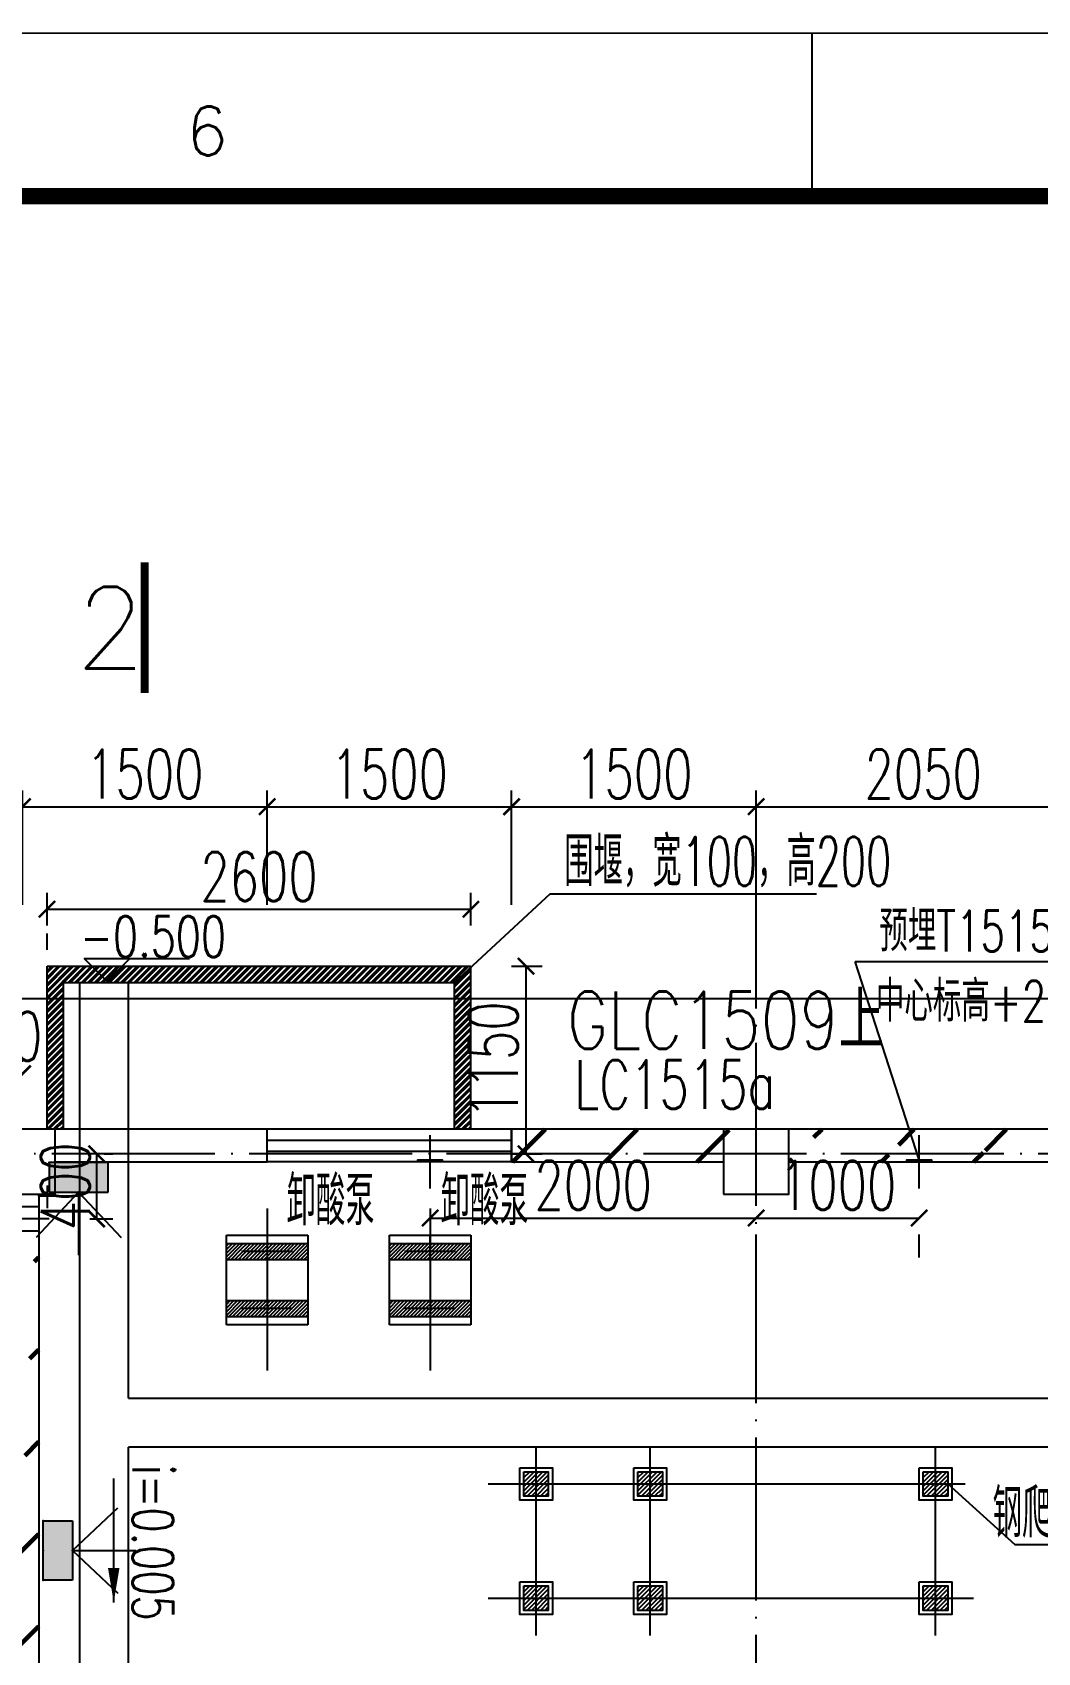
# Model space of a CAD drawing. Header units: millimetres. Extents: x 5779402 to 5838852, y 134142 to 176192.
# Drawn here: x 5819193 to 5825360, y 166237 to 176172 of the extents above; entities that cross this region are included whole.
import ezdxf
from ezdxf.enums import TextEntityAlignment as Align

# ---------------------------------------------------------------- set-up
doc = ezdxf.new("R2010")
doc.units = ezdxf.units.MM
doc.header["$LTSCALE"] = 1000
doc.linetypes.add('CENTERX2', pattern=[4, 2.5, -0.5, 0.5, -0.5])
doc.linetypes.add('DOTE', pattern=[2.42, 2, -0.2, 0.02, -0.2])
doc.layers.get('0').update_dxf_attribs({"color": 8})
doc.layers.get('DEFPOINTS').update_dxf_attribs({"color": 8})
for name, color, linetype in [('-人员定位', 6, 'Continuous'), ('04-墙体WALL', 8, 'Continuous'), ('3T_WOOD', 8, 'Continuous'), ('bg', 8, 'Continuous'), ('COLUMN', 8, 'Continuous'), ('DIM', 8, 'Continuous'), ('DOTE', 8, 'DOTE'), ('Text', 8, 'Continuous'), ('THICK', 8, 'Continuous'), ('WINDOW', 8, 'Continuous'), ('WINDOW_TEXT', 8, 'Continuous'), ('中心线', 8, 'CENTERX2')]:
    doc.layers.add(name, color=color, linetype=linetype)
doc.layers.add('WALL', color=8, linetype='Continuous', lineweight=60)
doc.styles.add('_TCH_WINDOW', font='SIMPLEX', dxfattribs={"bigfont": 'GBCBIG'})
doc.styles.add('GEDITXT', font='geditxt.shx', dxfattribs={"width": 0.72, "height": 400, "bigfont": 'hztxt1.shx'})
doc.styles.add('HZ', font='geditxt.shx', dxfattribs={"width": 0.7, "bigfont": 'hztxt1.shx'})
doc.styles.get("Standard").update_dxf_attribs({"font": 'geditxt.shx', "width": 0.7, "bigfont": 'hztxt1.shx'})
doc.styles.add('TK', font='geditxt.shx', dxfattribs={"width": 0.7, "bigfont": 'hztxt1.shx'})
doc.styles.add('TSSD_Label', font='geditxt.shx', dxfattribs={"width": 0.7, "bigfont": 'hztxt1.shx'})
doc.styles.add('TSSD_Norm', font='geditxt.shx', dxfattribs={"bigfont": 'hztxt1.shx'})
doc.styles.add('TSSD_Rein', font='geditxt.shx', dxfattribs={"width": 0.7, "bigfont": 'hztxt1.shx'})
doc.dimstyles.new('TSSD_100_100$0', dxfattribs={"dimtxt": 300, "dimasz": 100, "dimexe": 100, "dimexo": 250, "dimgap": 50, "dimtad": 1, "dimdec": 0, "dimzin": 0, "dimdsep": 46, "dimtxsty": 'TSSD_Rein', "dimblk": 'ARCHTICK', "dimcen": 0, "dimclrt": 7, "dimadec": 0, "dimazin": 0, "dimtfac": 1, "dimtdec": 0, "dimtix": 1, "dimtmove": 2, "dimatfit": 3, "dimldrblk": '_TSDBK', "dimfxl": 0, "dimtvp": 0.7, "dimtolj": 1, "dimtzin": 0, "dimarcsym": 0})
pattern_1 = [(45, (-140122.788, -46745.587), (-11.22532015, 11.22532015), [])]

# ---------------------------------------------------------------- blocks, each defined once
blk = doc.blocks.new('_ArchTick')
at = {"color": 0, "linetype": 'ByBlock', "const_width": 0.15}
blk.add_lwpolyline([(-0.5, -0.5), (0.5, 0.5)], dxfattribs=at)
blk = doc.blocks.new('*D209')
at = {"layer": 'DEFPOINTS', "color": 0, "transparency": 16777216}
for p in [(5823633.2, 168909.9), (5824633.1, 168909.9), (5824633.1, 168901.8)]:
    blk.add_point(p, dxfattribs=at)
at = {"layer": 'DIM', "color": 0, "lineweight": -2, "transparency": 16777216}
for p, q in [((5823633.2, 168901.8), (5824633.1, 168901.8)), ((5823633.2, 168659.9), (5823633.2, 168801.8)), ((5824633.1, 168659.9), (5824633.1, 168801.8))]:
    blk.add_line(p, q, dxfattribs=at)
at = {"layer": 'DIM', "color": 0, "lineweight": -2, "transparency": 16777216, "xscale": 100, "yscale": 100, "zscale": 100, "rotation": 180}
blk.add_blockref('_ArchTick', (5823633.2, 168901.8), dxfattribs=at)
at = {"layer": 'DIM', "color": 0, "lineweight": -2, "transparency": 16777216, "xscale": 100, "yscale": 100, "zscale": 100}
blk.add_blockref('_ArchTick', (5824633.1, 168901.8), dxfattribs=at)
at = {"layer": 'DIM', "color": 7, "transparency": 16777216, "insert": (5824133.2, 169101.8), "char_height": 300, "attachment_point": 5, "style": 'TSSD_Rein'}
blk.add_mtext('\\A1;1000', dxfattribs=at)
blk = doc.blocks.new('_TSDBK')
blk.add_line((-1, 0), (0, 0))
blk.add_lwpolyline([(-0.7, -0.7, 0.5, 0.5, 0), (0.7, 0.7, 0.5, 0.5, 0)], format="xyseb")
blk = doc.blocks.new('*D210')
at = {"layer": 'DEFPOINTS', "color": 0, "transparency": 16777216}
for p in [(5821633.1, 168909.9), (5823633.2, 168909.9), (5823633.2, 168901.8)]:
    blk.add_point(p, dxfattribs=at)
at = {"layer": 'DIM', "color": 0, "lineweight": -2, "transparency": 16777216}
for p, q in [((5821633.1, 168901.8), (5823633.2, 168901.8)), ((5821633.1, 168659.9), (5821633.1, 168801.8)), ((5823633.2, 168659.9), (5823633.2, 168801.8))]:
    blk.add_line(p, q, dxfattribs=at)
at = {"layer": 'DIM', "color": 0, "lineweight": -2, "transparency": 16777216, "xscale": 100, "yscale": 100, "zscale": 100, "rotation": 180}
blk.add_blockref('_ArchTick', (5821633.1, 168901.8), dxfattribs=at)
at = {"layer": 'DIM', "color": 0, "lineweight": -2, "transparency": 16777216, "xscale": 100, "yscale": 100, "zscale": 100}
blk.add_blockref('_ArchTick', (5823633.2, 168901.8), dxfattribs=at)
at = {"layer": 'DIM', "color": 7, "transparency": 16777216, "insert": (5822633.2, 169101.8), "char_height": 300, "attachment_point": 5, "style": 'TSSD_Rein'}
blk.add_mtext('\\A1;2000', dxfattribs=at)
blk = doc.blocks.new('*D220')
at = {"layer": 'DEFPOINTS', "color": 0, "transparency": 16777216}
for p in [(5819383.2, 169296), (5819296.3, 168896), (5819587.6, 168896)]:
    blk.add_point(p, dxfattribs=at)
at = {"layer": 'DIM', "color": 0, "lineweight": -2, "transparency": 16777216}
for p, q in [((5819587.6, 169296), (5819587.6, 168896)), ((5819633.2, 169296), (5819687.6, 169296)), ((5819546.3, 168896), (5819687.6, 168896))]:
    blk.add_line(p, q, dxfattribs=at)
at = {"layer": 'DIM', "color": 0, "lineweight": -2, "transparency": 16777216, "xscale": 100, "yscale": 100, "zscale": 100}
for p, rotation in [((5819587.6, 169296), 90), ((5819587.6, 168896), 270)]:
    blk.add_blockref('_ArchTick', p, dxfattribs=dict(at, rotation=rotation))
at = {"layer": 'DIM', "color": 7, "transparency": 16777216, "insert": (5819395, 169096), "char_height": 300, "attachment_point": 5, "rotation": 90, "style": 'TSSD_Rein'}
blk.add_mtext('\\A1;400', dxfattribs=at)
blk = doc.blocks.new('*D221')
at = {"layer": 'DEFPOINTS', "color": 0, "transparency": 16777216}
for p in [(5819133.2, 169786.7), (5818833.2, 169609.1), (5819133.2, 169609.1)]:
    blk.add_point(p, dxfattribs=at)
at = {"layer": 'DIM', "color": 0, "lineweight": -2, "transparency": 16777216}
for p, q in [((5818833.2, 169859.1), (5818833.2, 169886.7)), ((5819133.2, 169859.1), (5819133.2, 169886.7)), ((5818833.2, 169786.7), (5819133.2, 169786.7))]:
    blk.add_line(p, q, dxfattribs=at)
at = {"layer": 'DIM', "color": 0, "lineweight": -2, "transparency": 16777216, "xscale": 100, "yscale": 100, "zscale": 100, "rotation": 180}
blk.add_blockref('_ArchTick', (5818833.2, 169786.7), dxfattribs=at)
at = {"layer": 'DIM', "color": 0, "lineweight": -2, "transparency": 16777216, "xscale": 100, "yscale": 100, "zscale": 100}
blk.add_blockref('_ArchTick', (5819133.2, 169786.7), dxfattribs=at)
at = {"layer": 'DIM', "color": 7, "transparency": 16777216, "insert": (5818983.2, 170015.5), "char_height": 300, "attachment_point": 5, "style": 'TSSD_Rein'}
blk.add_mtext('\\A1;300', dxfattribs=at)
blk = doc.blocks.new('*D226')
at = {"layer": 'DEFPOINTS', "color": 0, "transparency": 16777216}
for p in [(5821883.2, 170446), (5821883.2, 169296), (5822221.1, 169296)]:
    blk.add_point(p, dxfattribs=at)
at = {"layer": 'DIM', "color": 0, "lineweight": -2, "transparency": 16777216}
for p, q in [((5822133.2, 170446), (5822321.1, 170446)), ((5822221.1, 170446), (5822221.1, 169296)), ((5822133.2, 169296), (5822321.1, 169296))]:
    blk.add_line(p, q, dxfattribs=at)
at = {"layer": 'DIM', "color": 0, "lineweight": -2, "transparency": 16777216, "xscale": 100, "yscale": 100, "zscale": 100}
for p, rotation in [((5822221.1, 170446), 90), ((5822221.1, 169296), 270)]:
    blk.add_blockref('_ArchTick', p, dxfattribs=dict(at, rotation=rotation))
at = {"layer": 'DIM', "color": 7, "transparency": 16777216, "insert": (5822021.1, 169871), "char_height": 300, "attachment_point": 5, "rotation": 90, "style": 'TSSD_Rein'}
blk.add_mtext('\\A1;1150', dxfattribs=at)
blk = doc.blocks.new('*D227')
at = {"layer": 'DEFPOINTS', "color": 0, "transparency": 16777216}
for p in [(5821883.2, 170795.5), (5819283.2, 170446), (5821883.2, 170446)]:
    blk.add_point(p, dxfattribs=at)
at = {"layer": 'DIM', "color": 0, "lineweight": -2, "transparency": 16777216}
for p, q in [((5819283.2, 170696), (5819283.2, 170895.5)), ((5821883.2, 170696), (5821883.2, 170895.5)), ((5819283.2, 170795.5), (5821883.2, 170795.5))]:
    blk.add_line(p, q, dxfattribs=at)
at = {"layer": 'DIM', "color": 0, "lineweight": -2, "transparency": 16777216, "xscale": 100, "yscale": 100, "zscale": 100, "rotation": 180}
blk.add_blockref('_ArchTick', (5819283.2, 170795.5), dxfattribs=at)
at = {"layer": 'DIM', "color": 0, "lineweight": -2, "transparency": 16777216, "xscale": 100, "yscale": 100, "zscale": 100}
blk.add_blockref('_ArchTick', (5821883.2, 170795.5), dxfattribs=at)
at = {"layer": 'DIM', "color": 7, "transparency": 16777216, "insert": (5820583.2, 170995.5), "char_height": 300, "attachment_point": 5, "style": 'TSSD_Rein'}
blk.add_mtext('\\A1;2600', dxfattribs=at)
blk = doc.blocks.new('*D258')
at = {"layer": 'DEFPOINTS', "color": 0, "transparency": 16777216}
for p in [(5825683.2, 171424.2), (5823633.2, 170573), (5825683.2, 170573)]:
    blk.add_point(p, dxfattribs=at)
at = {"layer": 'DIM', "color": 0, "lineweight": -2, "transparency": 16777216}
for p, q in [((5823633.2, 170823), (5823633.2, 171524.2)), ((5825683.2, 170823), (5825683.2, 171524.2)), ((5823633.2, 171424.2), (5825683.2, 171424.2))]:
    blk.add_line(p, q, dxfattribs=at)
at = {"layer": 'DIM', "color": 0, "lineweight": -2, "transparency": 16777216, "xscale": 100, "yscale": 100, "zscale": 100, "rotation": 180}
blk.add_blockref('_ArchTick', (5823633.2, 171424.2), dxfattribs=at)
at = {"layer": 'DIM', "color": 0, "lineweight": -2, "transparency": 16777216, "xscale": 100, "yscale": 100, "zscale": 100}
blk.add_blockref('_ArchTick', (5825683.2, 171424.2), dxfattribs=at)
at = {"layer": 'DIM', "color": 7, "transparency": 16777216, "insert": (5824658.2, 171624.2), "char_height": 300, "attachment_point": 5, "style": 'TSSD_Rein'}
blk.add_mtext('\\A1;2050', dxfattribs=at)
blk = doc.blocks.new('*D259')
at = {"layer": 'DEFPOINTS', "color": 0, "transparency": 16777216}
for p in [(5823633.2, 171424.2), (5822133.2, 170573), (5823633.2, 170573)]:
    blk.add_point(p, dxfattribs=at)
at = {"layer": 'DIM', "color": 0, "lineweight": -2, "transparency": 16777216}
for p, q in [((5822133.2, 170823), (5822133.2, 171524.2)), ((5823633.2, 170823), (5823633.2, 171524.2)), ((5822133.2, 171424.2), (5823633.2, 171424.2))]:
    blk.add_line(p, q, dxfattribs=at)
at = {"layer": 'DIM', "color": 0, "lineweight": -2, "transparency": 16777216, "xscale": 100, "yscale": 100, "zscale": 100, "rotation": 180}
blk.add_blockref('_ArchTick', (5822133.2, 171424.2), dxfattribs=at)
at = {"layer": 'DIM', "color": 0, "lineweight": -2, "transparency": 16777216, "xscale": 100, "yscale": 100, "zscale": 100}
blk.add_blockref('_ArchTick', (5823633.2, 171424.2), dxfattribs=at)
at = {"layer": 'DIM', "color": 7, "transparency": 16777216, "insert": (5822883.2, 171624.2), "char_height": 300, "attachment_point": 5, "style": 'TSSD_Rein'}
blk.add_mtext('\\A1;1500', dxfattribs=at)
blk = doc.blocks.new('*D260')
at = {"layer": 'DEFPOINTS', "color": 0, "transparency": 16777216}
for p in [(5822133.2, 171424.2), (5820633.1, 170573), (5822133.2, 170573)]:
    blk.add_point(p, dxfattribs=at)
at = {"layer": 'DIM', "color": 0, "lineweight": -2, "transparency": 16777216}
for p, q in [((5820633.1, 170823), (5820633.1, 171524.2)), ((5822133.2, 170823), (5822133.2, 171524.2)), ((5820633.1, 171424.2), (5822133.2, 171424.2))]:
    blk.add_line(p, q, dxfattribs=at)
at = {"layer": 'DIM', "color": 0, "lineweight": -2, "transparency": 16777216, "xscale": 100, "yscale": 100, "zscale": 100, "rotation": 180}
blk.add_blockref('_ArchTick', (5820633.1, 171424.2), dxfattribs=at)
at = {"layer": 'DIM', "color": 0, "lineweight": -2, "transparency": 16777216, "xscale": 100, "yscale": 100, "zscale": 100}
blk.add_blockref('_ArchTick', (5822133.2, 171424.2), dxfattribs=at)
at = {"layer": 'DIM', "color": 7, "transparency": 16777216, "insert": (5821383.2, 171624.2), "char_height": 300, "attachment_point": 5, "style": 'TSSD_Rein'}
blk.add_mtext('\\A1;1500', dxfattribs=at)
blk = doc.blocks.new('*D261')
at = {"layer": 'DEFPOINTS', "color": 0, "transparency": 16777216}
for p in [(5820633.1, 171424.2), (5819133.2, 170573), (5820633.1, 170573)]:
    blk.add_point(p, dxfattribs=at)
at = {"layer": 'DIM', "color": 0, "lineweight": -2, "transparency": 16777216}
for p, q in [((5819133.2, 170823), (5819133.2, 171524.2)), ((5820633.1, 170823), (5820633.1, 171524.2)), ((5819133.2, 171424.2), (5820633.1, 171424.2))]:
    blk.add_line(p, q, dxfattribs=at)
at = {"layer": 'DIM', "color": 0, "lineweight": -2, "transparency": 16777216, "xscale": 100, "yscale": 100, "zscale": 100, "rotation": 180}
blk.add_blockref('_ArchTick', (5819133.2, 171424.2), dxfattribs=at)
at = {"layer": 'DIM', "color": 0, "lineweight": -2, "transparency": 16777216, "xscale": 100, "yscale": 100, "zscale": 100}
blk.add_blockref('_ArchTick', (5820633.1, 171424.2), dxfattribs=at)
at = {"layer": 'DIM', "color": 7, "transparency": 16777216, "insert": (5819883.2, 171624.2), "char_height": 300, "attachment_point": 5, "style": 'TSSD_Rein'}
blk.add_mtext('\\A1;1500', dxfattribs=at)
blk = doc.blocks.new('_FZHK')
blk.add_lwpolyline([(-0.5, -0.5), (0.5, -0.5), (0.5, 0.5), (-0.5, 0.5)], close=True)
blk = doc.blocks.new('$TCHSYS$WIN2D')
for p, q in [((-0.5, 0.5), (0.5, 0.5)), ((-0.5, 0.5), (-0.5, -0.5)), ((0.5, 0.5), (0.5, -0.5)), ((0.5, 0.1667), (-0.5, 0.1667)), ((0.5, -0.1667), (-0.5, -0.1667)), ((-0.5, -0.5), (0.5, -0.5))]:
    blk.add_line(p, q)
blk = doc.blocks.new('GEDI_WK_A2')
at = {"color": 3}
blk.add_line((445.5, 410), (445.5, 420), dxfattribs=at)
for points, const_width in [([(0, 0), (594, 0), (594, 420), (0, 420)], 0.1), ([(25, 10), (584, 10), (584, 410), (25, 410)], 1)]:
    blk.add_lwpolyline(points, close=True, dxfattribs=dict(at, const_width=const_width))
blk.add_text('6', height=3, dxfattribs=at).set_placement((408.375, 414), align=Align.MIDDLE)
blk = doc.blocks.new('CEEC_TK_A2')
blk.add_blockref('GEDI_WK_A2', (0, 0))
at = {"style": 'TK', "width": 0.85}
for tag, height, p in [('PROJECTNAME', 4.75, (529, 44)), ('PHASE', 4, (571, 44)), ('DRAWINGNAME', 4.75, (539, 31))]:
    blk.add_attdef(tag, text='', height=height, dxfattribs=at).set_placement(p, align=Align.MIDDLE_CENTER)
for tag, p, height in [('APPROVE', (416, 32.75), 3.5), ('DESIGN', (461, 32.75), 3.5), ('REVIEW1', (416, 25.75), 3.5), ('DRAW', (461, 25.75), 3.5), ('REVIEW2', (416, 18.75), 3.5), ('PROPORTION', (461, 18.75), 3.5), ('DRAWINGNUMBER', (511, 18.5), 4), ('CHECK', (416, 11.75), 3.5), ('DATE', (461, 11.75), 3.5), ('VERSION', (577, 11.75), 3.5)]:
    blk.add_attdef(tag, p, '', height=height, dxfattribs=at)
blk = doc.blocks.new('定位基站')
at = {"layer": '-人员定位', "ltscale": 0.01}
h = blk.add_hatch(color=256, dxfattribs=at)
h.dxf.hatch_style = 1
h.paths.add_polyline_path([(406524, 477798), (406524, 477617.1), (406162.1, 477617.1), (406162.1, 477798)])
at = {"layer": '-人员定位', "color": 6}
for p, q in [((406343, 477798), (406343, 478186.1)), ((406343, 477798), (406082.2, 478076.6)), ((406343, 477798), (406603.9, 478076.6)), ((406343, 477995.5), (406343, 477995.5)), ((406162.1, 477798), (406524, 477798)), ((406162.1, 477617.1), (406162.1, 477798)), ((406524, 477798), (406524, 477617.1)), ((406524, 477617.1), (406162.1, 477617.1))]:
    blk.add_line(p, q, dxfattribs=at)
for p in [(406343, 477798), (406162.1, 477617.1), (406343, 477617.1), (406524, 477617.1)]:
    blk.add_point(p, dxfattribs=at)

msp = doc.modelspace()

# ---------------------------------------------------------------- hatches: boundary and pattern name
at = {"layer": '3T_WOOD'}
for points in [[(5821708.1, 169246), (5821708.1, 169258), (5821558.1, 169258), (5821558.1, 169246)], [(5824708.1, 169246), (5824708.1, 169258), (5824558.1, 169258), (5824558.1, 169246)], [(5824708.1, 169246), (5824708.1, 169258), (5824558.1, 169258), (5824558.1, 169246)], [(5819333.2, 169035.6), (5819233.2, 169035.6), (5819233.2, 169047.6), (5819333.2, 169047.6)]]:
    msp.add_hatch(color=256, dxfattribs=at).paths.add_polyline_path(points)
h = msp.add_hatch(dxfattribs=at)
h.set_pattern_fill('ANSI31', color=256, scale=5, style=0)
h.set_pattern_definition(pattern_1)
h.paths.add_polyline_path([(5820883.1, 168746.3), (5820633.1, 168746.3), (5820633.1, 168646.3), (5820883.1, 168646.3)])
h.paths.add_polyline_path([(5820467.8, 168746.3), (5820383.1, 168746.3), (5820383.1, 168646.3), (5820512.7, 168646.3)])
h.paths.add_polyline_path([(5820633.1, 168396.3), (5820383.1, 168396.3), (5820383.1, 168296.3), (5820633.1, 168296.3)])
h.paths.add_polyline_path([(5820883.1, 168396.3), (5820633.1, 168396.3), (5820633.1, 168296.3), (5820883.1, 168296.3)])
h = msp.add_hatch(dxfattribs=at)
h.set_pattern_fill('ANSI31', color=256, scale=5, style=0)
h.set_pattern_definition(pattern_1)
h.paths.add_polyline_path([(5820633.1, 168746.3), (5820467.8, 168746.3), (5820490.3, 168696.3), (5820633.1, 168696.3)])
h.paths.add_polyline_path([(5820633.1, 168696.3), (5820490.3, 168696.3), (5820512.7, 168646.3), (5820633.1, 168646.3)])
h = msp.add_hatch(dxfattribs=at)
h.set_pattern_fill('ANSI31', color=256, scale=5, style=0)
h.set_pattern_definition([(45, (-139122.788, -46745.587), (-11.22532015, 11.22532015), [])])
h.paths.add_polyline_path([(5821883.1, 168746.3), (5821633.1, 168746.3), (5821633.1, 168646.3), (5821883.1, 168646.3)])
h.paths.add_polyline_path([(5821467.8, 168746.3), (5821383.1, 168746.3), (5821383.1, 168646.3), (5821512.7, 168646.3)])
h.paths.add_polyline_path([(5821633.1, 168396.3), (5821383.1, 168396.3), (5821383.1, 168296.3), (5821633.1, 168296.3)])
h.paths.add_polyline_path([(5821883.1, 168396.3), (5821633.1, 168396.3), (5821633.1, 168296.3), (5821883.1, 168296.3)])
h = msp.add_hatch(dxfattribs=at)
h.set_pattern_fill('ANSI31', color=256, scale=5, style=0)
h.set_pattern_definition([(45, (-139122.788, -46745.587), (-11.22532015, 11.22532015), [])])
h.paths.add_polyline_path([(5821633.1, 168746.3), (5821467.8, 168746.3), (5821490.3, 168696.3), (5821633.1, 168696.3)])
h.paths.add_polyline_path([(5821633.1, 168696.3), (5821490.3, 168696.3), (5821512.7, 168646.3), (5821633.1, 168646.3)])
h = msp.add_hatch(dxfattribs=at)
h.set_pattern_fill('ANSI31', color=256, scale=6, style=0)
h.set_pattern_definition([(45, (-37036.349, 25300.519), (-13.47038418, 13.47038418), [])])
h.paths.add_polyline_path([(5822208.1, 167346.1), (5822208.1, 167196.1), (5822358.1, 167196.1), (5822358.1, 167346.1)])
h = msp.add_hatch(dxfattribs=at)
h.set_pattern_fill('ANSI31', color=256, scale=6, style=0)
h.set_pattern_definition([(45, (-36336.349, 25300.519), (-13.47038418, 13.47038418), [])])
h.paths.add_polyline_path([(5822908.1, 167346.1), (5822908.1, 167196.1), (5823058.1, 167196.1), (5823058.1, 167346.1)])
h = msp.add_hatch(dxfattribs=at)
h.set_pattern_fill('ANSI31', color=256, scale=6, style=0)
h.set_pattern_definition([(45, (-34586.146, 25300.519), (-13.47038418, 13.47038418), [])])
h.paths.add_polyline_path([(5824658.3, 167346.1), (5824658.3, 167196.1), (5824808.3, 167196.1), (5824808.3, 167346.1)])
h = msp.add_hatch(dxfattribs=at)
h.set_pattern_fill('ANSI31', color=256, scale=6, style=0)
h.set_pattern_definition([(45, (-37036.349, 24600.519), (-13.47038418, 13.47038418), [])])
h.paths.add_polyline_path([(5822208.1, 166646.1), (5822208.1, 166496.1), (5822358.1, 166496.1), (5822358.1, 166646.1)])
h = msp.add_hatch(dxfattribs=at)
h.set_pattern_fill('ANSI31', color=256, scale=6, style=0)
h.set_pattern_definition([(45, (-36336.349, 24600.519), (-13.47038418, 13.47038418), [])])
h.paths.add_polyline_path([(5822908.1, 166646.1), (5822908.1, 166496.1), (5823058.1, 166496.1), (5823058.1, 166646.1)])
h = msp.add_hatch(dxfattribs=at)
h.set_pattern_fill('ANSI31', color=256, scale=6, style=0)
h.set_pattern_definition([(45, (-34586.146, 24600.519), (-13.47038418, 13.47038418), [])])
h.paths.add_polyline_path([(5824658.3, 166646.1), (5824658.3, 166496.1), (5824808.3, 166496.1), (5824808.3, 166646.1)])
at = {"layer": 'bg'}
h = msp.add_hatch(dxfattribs=at)
h.set_pattern_fill('ANSI32', color=256, scale=3, style=0)
h.set_pattern_definition([(45, (-140122.788, -46845.587), (-20.20557627, 20.20557627), []), (45, (-140109.317, -46845.587), (-20.20557627, 20.20557627), [])])
h.paths.add_polyline_path([(5821783.2, 169446), (5821883.2, 169446), (5821883.2, 170446), (5821816.6, 170446), (5821783.2, 170346)])
h.paths.add_polyline_path([(5819573.6, 170446), (5819539.5, 170346), (5821783.2, 170346), (5821816.6, 170446)])
h.paths.add_polyline_path([(5819539.5, 170346), (5819573.6, 170446), (5819283.2, 170446), (5819283.2, 169446), (5819383.2, 169446), (5819383.2, 170346)])
at = {"layer": 'WALL'}
h = msp.add_hatch(dxfattribs=at)
h.set_pattern_fill('METAL', color=256, scale=100, style=0)
h.set_pattern_definition([(45, (0, 0), (-282.842712, 282.842712), [])])
edge = h.paths.add_edge_path()
edge.add_line((5825683.2, 169446), (5823833.2, 169446))
edge.add_line((5823833.2, 169246), (5825683.2, 169246))
edge.add_line((5823433.2, 169446), (5822133.2, 169446))
edge.add_line((5822133.2, 169246), (5823433.2, 169246))
edge.add_line((5827983.2, 169446), (5827183.2, 169446))
edge.add_line((5827183.2, 169246), (5827933.2, 169246))
h = msp.add_hatch(dxfattribs=at)
h.set_pattern_fill('METAL', color=256, scale=100, style=0)
h.set_pattern_definition([(45, (0, 60.9), (-282.842712, 282.842712), [])])
edge = h.paths.add_edge_path()
edge.add_line((5819033.2, 164678.8), (5819033.2, 160506.9))
edge.add_line((5819233.2, 164678.8), (5819233.2, 160506.9))
edge.add_line((5819033.2, 169206.9), (5819033.2, 165033))
edge.add_line((5819233.2, 169206.9), (5819233.2, 165033))

# ---------------------------------------------------------------- linework, layer by layer
for p, q in [((5824808.3, 167271.1), (5825221, 166899.2)), ((5825221, 166899.2), (5827897.8, 166899.2))]:
    msp.add_line(p, q)
at = {"layer": '04-墙体WALL'}
msp.add_line((5825433.2, 170246), (5809533.2, 170246), dxfattribs=at)
at = {"layer": '3T_WOOD'}
for p, q in [((5819510.2, 170494.2), (5820156.3, 170494.2)), ((5819650.8, 170353.6), (5819510.2, 170494.2)), ((5819650.8, 170353.6), (5819791.5, 170494.2)), ((5824633.1, 169258), (5824240.3, 170475.8)), ((5824240.3, 170475.8), (5826223.8, 170475.8)), ((5821633.1, 169082.9), (5821633.1, 169409.1)), ((5824633.1, 169082.9), (5824633.1, 169409.1)), ((5819283.2, 169101.8), (5819283.2, 168963.1)), ((5819296.3, 168896), (5818970.1, 168896)), ((5819233.2, 168971), (5819033.2, 168971)), ((5819233.2, 168821), (5819033.2, 168821)), ((5820383.1, 168796.3), (5820883.1, 168796.3)), ((5820383.1, 168246.3), (5820383.1, 168796.3)), ((5820883.1, 168796.3), (5820883.1, 168246.3)), ((5821383.1, 168796.3), (5821883.1, 168796.3)), ((5821383.1, 168246.3), (5821383.1, 168796.3)), ((5821883.1, 168796.3), (5821883.1, 168246.3)), ((5820383.1, 168746.3), (5820883.1, 168746.3)), ((5821383.1, 168746.3), (5821883.1, 168746.3)), ((5820883.1, 168646.3), (5820383.1, 168646.3)), ((5821883.1, 168646.3), (5821383.1, 168646.3)), ((5820383.1, 168396.3), (5820883.1, 168396.3)), ((5821383.1, 168396.3), (5821883.1, 168396.3)), ((5820883.1, 168296.3), (5820383.1, 168296.3)), ((5820745.2, 168346.3), (5820505.2, 168346.3)), ((5821883.1, 168296.3), (5821383.1, 168296.3)), ((5820883.1, 168246.3), (5820383.1, 168246.3)), ((5821883.1, 168246.3), (5821383.1, 168246.3)), ((5819483.2, 167796.3), (5819483.2, 166146)), ((5819783.2, 167796.3), (5828383.2, 167796.3)), ((5828383.2, 167496.3), (5819783.2, 167496.3)), ((5819783.2, 160546), (5819783.2, 167496.3)), ((5819692.3, 166545.2), (5819692.3, 167305.6))]:
    msp.add_line(p, q, dxfattribs=at)
at = {"layer": '3T_WOOD', "ltscale": 5}
for p, q in [((5820633.1, 168960.9), (5820633.1, 167966.3)), ((5821633.1, 168960.9), (5821633.1, 167966.3)), ((5820789.4, 168696.3), (5820476.8, 168696.3)), ((5821789.4, 168696.3), (5821476.8, 168696.3)), ((5820789.4, 168346.3), (5820476.8, 168346.3)), ((5821789.4, 168346.3), (5821476.8, 168346.3))]:
    msp.add_line(p, q, dxfattribs=at)
at = {"layer": '3T_WOOD', "ltscale": 300}
msp.add_line((5824733.3, 166341.8), (5824733.3, 167496.3), dxfattribs=at)
at = {"layer": '3T_WOOD'}
for points in [[(5821708.1, 169246), (5821558.1, 169246), (5821558.1, 169258), (5821708.1, 169258)], [(5824708.1, 169246), (5824558.1, 169246), (5824558.1, 169258), (5824708.1, 169258)], [(5824708.1, 169246), (5824558.1, 169246), (5824558.1, 169258), (5824708.1, 169258)], [(5819333.2, 169035.6), (5819233.2, 169035.6), (5819233.2, 169047.6), (5819333.2, 169047.6)], [(5822183.1, 167371.1), (5822383.1, 167371.1), (5822383.1, 167171.1), (5822183.1, 167171.1)], [(5822208.1, 167346.1), (5822358.1, 167346.1), (5822358.1, 167196.1), (5822208.1, 167196.1)], [(5822883.1, 167371.1), (5823083.1, 167371.1), (5823083.1, 167171.1), (5822883.1, 167171.1)], [(5822908.1, 167346.1), (5823058.1, 167346.1), (5823058.1, 167196.1), (5822908.1, 167196.1)], [(5824633.3, 167371.1), (5824833.3, 167371.1), (5824833.3, 167171.1), (5824633.3, 167171.1)], [(5824658.3, 167346.1), (5824808.3, 167346.1), (5824808.3, 167196.1), (5824658.3, 167196.1)], [(5822183.1, 166671.1), (5822383.1, 166671.1), (5822383.1, 166471.1), (5822183.1, 166471.1)], [(5822208.1, 166646.1), (5822358.1, 166646.1), (5822358.1, 166496.1), (5822208.1, 166496.1)], [(5822883.1, 166671.1), (5823083.1, 166671.1), (5823083.1, 166471.1), (5822883.1, 166471.1)], [(5822908.1, 166646.1), (5823058.1, 166646.1), (5823058.1, 166496.1), (5822908.1, 166496.1)], [(5824633.3, 166671.1), (5824833.3, 166671.1), (5824833.3, 166471.1), (5824633.3, 166471.1)], [(5824658.3, 166646.1), (5824808.3, 166646.1), (5824808.3, 166496.1), (5824658.3, 166496.1)]]:
    msp.add_lwpolyline(points, close=True, dxfattribs=at)
at = {"layer": '3T_WOOD', "const_width": 1}
for points in [[(5820883.1, 168246.3), (5820883.1, 168796.3), (5820383.1, 168796.3), (5820383.1, 168246.3)], [(5821883.1, 168246.3), (5821883.1, 168796.3), (5821383.1, 168796.3), (5821383.1, 168246.3)]]:
    msp.add_lwpolyline(points, dxfattribs=at)
at = {"layer": '3T_WOOD'}
msp.add_lwpolyline([(5819692.3, 166545.2, 0, 70, 0), (5819692.3, 166755.2, 70, 70, 0)], format="xyseb", dxfattribs=at)
at = {"layer": 'bg'}
for p, q in [((5822369.3, 170889.9), (5821783.2, 170346)), ((5822369.3, 170889.9), (5824004.1, 170889.9)), ((5819283.2, 170546), (5819283.2, 170646)), ((5819283.2, 169446), (5819283.2, 170446)), ((5819283.2, 170446), (5821883.2, 170446)), ((5821883.2, 169446), (5821883.2, 170446)), ((5819383.2, 170346), (5821783.2, 170346)), ((5819383.2, 169446), (5819383.2, 170346)), ((5819483.2, 170346), (5819483.2, 166146)), ((5819783.2, 167796.3), (5819783.2, 170346)), ((5821783.2, 169446), (5821783.2, 170346))]:
    msp.add_line(p, q, dxfattribs=at)
at = {"layer": 'DOTE', "ltscale": 0.5}
for p, q in [((5823633.2, 159296), (5823633.2, 170854)), ((5834833.2, 169296), (5787833.2, 169296))]:
    msp.add_line(p, q, dxfattribs=at)
at = {"layer": 'THICK'}
msp.add_lwpolyline([(5819882.1, 172121.6, 50, 50, 0), (5819882.1, 172921.6, 50, 50, 0)], format="xyseb", dxfattribs=at)
at = {"layer": 'WALL', "lineweight": -2}
for p, q in [((5820633.2, 169446), (5819333.2, 169446)), ((5820633.2, 169246), (5820633.2, 169446)), ((5822133.2, 169446), (5822133.2, 169246)), ((5823433.2, 169446), (5822133.2, 169446)), ((5825683.2, 169446), (5823833.2, 169446)), ((5819333.2, 169246), (5820633.2, 169246)), ((5822133.2, 169246), (5823433.2, 169246)), ((5823833.2, 169246), (5825683.2, 169246)), ((5819233.2, 169047.6), (5819233.2, 165046))]:
    msp.add_line(p, q, dxfattribs=at)
at = {"layer": '中心线', "ltscale": 300}
for p, q in [((5822283.1, 166341.8), (5822283.1, 167496.3)), ((5822983.1, 166341.8), (5822983.1, 167496.3)), ((5824733.3, 166341.8), (5824733.3, 167496.3)), ((5821989.1, 167271.1), (5824916.2, 167271.1)), ((5821989.1, 166571.1), (5824966.7, 166571.1))]:
    msp.add_line(p, q, dxfattribs=at)

# ---------------------------------------------------------------- block references
at = {"layer": '-人员定位', "xscale": -1, "rotation": 180}
msp.add_blockref('定位基站', (5413133.5, 646859.3), dxfattribs=at)
at = {"layer": '-人员定位', "rotation": 270}
msp.add_blockref('定位基站', (5341641.4, 573206.2), dxfattribs=at)
at = {"layer": 'COLUMN', "xscale": 400, "yscale": 400, "zscale": 400}
for p in [(5819133.2, 169247.6), (5823633.2, 169247.6)]:
    msp.add_blockref('_FZHK', p, dxfattribs=at)
at = {"layer": 'DIM', "xscale": 100, "yscale": 100, "zscale": 100}
msp.add_blockref('CEEC_TK_A2', (5779427.4, 134166.9), dxfattribs=at)
at = {"layer": 'WINDOW'}
ref = msp.add_blockref('$TCHSYS$WIN2D', (5821383.2, 169346), dxfattribs=dict(at, xscale=-1500, yscale=-200, zscale=-1500))
ref.add_attrib('A', 'LC1515a', (5822518.5, 169572.3), dxfattribs={"layer": 'WINDOW_TEXT', "height": 297.5, "style": '_TCH_WINDOW', "width": 0.705882})

# ---------------------------------------------------------------- texts
at = {"style": 'GEDITXT', "width": 0.6}
for s, p in [('围堰，宽100，高200', (5822456.3, 170938.4)), ('卸酸泵', (5820753, 168857.5)), ('卸酸泵', (5821697.9, 168857.5)), ('钢爬梯混凝土支撑，面标高0.100m', (5825084.7, 166941))]:
    msp.add_text(s, height=300, dxfattribs=at).set_placement(p)
at = {"layer": '3T_WOOD'}
for s, style, width, p in [('预埋T1515B，共2块', 'HZ', 0.7, (5824389.4, 170536.9)), ('-0.500', 'GEDITXT', 0.72, (5819486.8, 170501.9)), ('中心标高+2.50', 'HZ', 0.7, (5824367.3, 170106))]:
    msp.add_text(s, height=250, dxfattribs=dict(at, style=style, width=width)).set_placement(p)
at = {"layer": '3T_WOOD', "style": 'GEDITXT', "width": 0.72}
msp.add_text('i=0.005', height=250, rotation=270, dxfattribs=at).set_placement((5819807.7, 167389.7))
at = {"layer": 'Text', "style": 'TSSD_Norm', "width": 0.8}
msp.add_text('GLC1509上', height=350, dxfattribs=at).set_placement((5822472.1, 169940))
at = {"layer": 'THICK', "style": 'TSSD_Label'}
msp.add_text('2', height=500, dxfattribs=at).set_placement((5819457.1, 172271.6))

# ---------------------------------------------------------------- dimensions: what is measured, and where the dimension line sits
at = {"layer": 'DIM'}
for base, p1, p2, picture, middle in [((5820633.1, 171424.2), (5819133.2, 170573), (5820633.1, 170573), '*D261', (5819883.2, 171624.2)), ((5822133.2, 171424.2), (5820633.1, 170573), (5822133.2, 170573), '*D260', (5821383.2, 171624.2)), ((5823633.2, 171424.2), (5822133.2, 170573), (5823633.2, 170573), '*D259', (5822883.2, 171624.2)), ((5825683.2, 171424.2), (5823633.2, 170573), (5825683.2, 170573), '*D258', (5824658.2, 171624.2)), ((5821883.2, 170795.5), (5819283.2, 170446), (5821883.2, 170446), '*D227', (5820583.2, 170995.5)), ((5823633.2, 168901.8), (5821633.1, 168909.9), (5823633.2, 168909.9), '*D210', (5822633.2, 169101.8)), ((5824633.1, 168901.8), (5823633.2, 168909.9), (5824633.1, 168909.9), '*D209', (5824133.2, 169101.8))]:
    dim = msp.add_linear_dim(base=base, p1=p1, p2=p2, dimstyle='TSSD_100_100$0', dxfattribs=at)
    dim.commit()
    dim.dimension.update_dxf_attribs({"geometry": picture, "text_midpoint": middle})
dim = msp.add_linear_dim(base=(5822221.1, 169296), p1=(5821883.2, 170446), p2=(5821883.2, 169296), angle=90, dimstyle='TSSD_100_100$0', dxfattribs=at)
dim.commit()
dim.dimension.update_dxf_attribs({"geometry": '*D226', "text_midpoint": (5822021.1, 169871)})
dim = msp.add_linear_dim(base=(5819133.2, 169786.7), p1=(5818833.2, 169609.1), p2=(5819133.2, 169609.1), dimstyle='TSSD_100_100$0', dxfattribs=at)
dim.commit()
dim.dimension.update_dxf_attribs({"geometry": '*D221', "text_midpoint": (5818983.2, 170015.5), "dimtype": 160})
dim = msp.add_linear_dim(base=(5819587.6, 168896), p1=(5819383.2, 169296), p2=(5819296.3, 168896), angle=90, dimstyle='TSSD_100_100$0', dxfattribs=at)
dim.commit()
dim.dimension.update_dxf_attribs({"geometry": '*D220', "text_midpoint": (5819395, 169096), "dimtype": 160})

doc.saveas('drawing.dxf')
